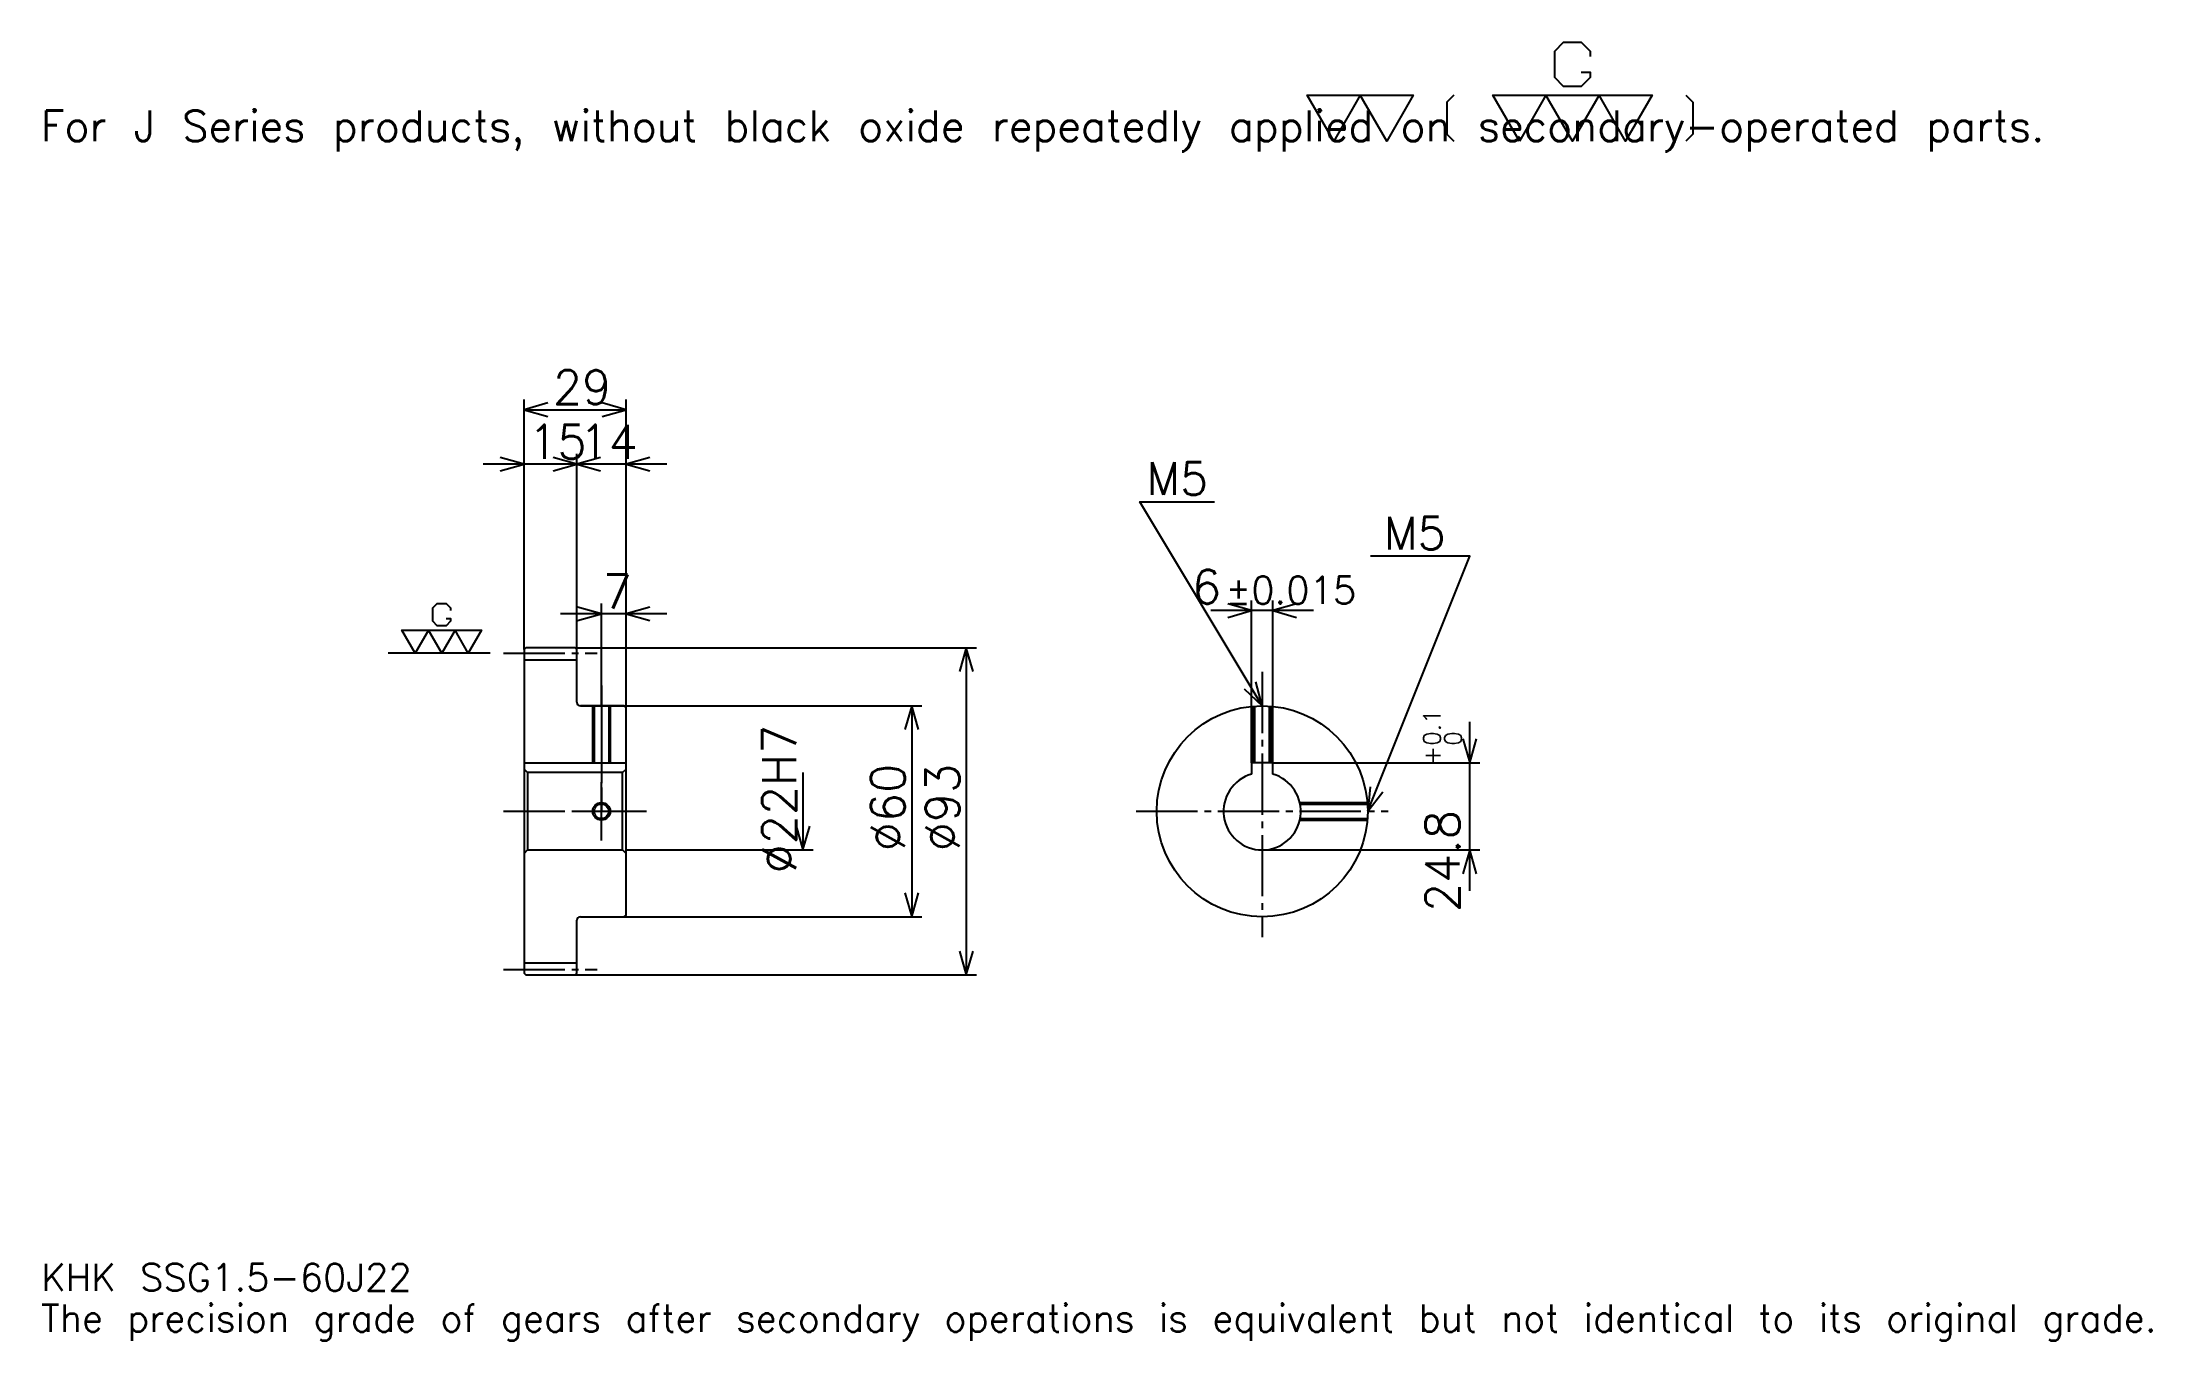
# Model space of a CAD drawing. Extents: x 20 to 620, y 7 to 376.
import ezdxf

# ---------------------------------------------------------------- set-up
doc = ezdxf.new("R2010")
doc.units = 0
doc.linetypes.add('DASHDOT', pattern=[23.217392, 17.413043, -1.934783, 1.934783, -1.934783])
doc.layers.get('0').update_dxf_attribs({"linetype": 'CONTINUOUS'})
doc.layers.add('DASHDOT', color=6, linetype='DASHDOT')
doc.styles.add('KANJI', font='TXT', dxfattribs={"bigfont": 'BIGFONT'})

msp = doc.modelspace()

# ---------------------------------------------------------------- linework, layer by layer
at = {"color": 5}
for p, q in [((156.717407, 204.184784), (156.717407, 274.804352)), ((156.717407, 271.902161), (185.717407, 271.902161)), ((185.717407, 204.184784), (185.717407, 274.804352)), ((171.717407, 204.184784), (171.717407, 259.326111)), ((183.326111, 256.42392), (145.108704, 256.42392)), ((197.326111, 256.42392), (160.108719, 256.42392)), ((178.717407, 204.184784), (178.717407, 216.760864)), ((363.630432, 171.484787), (363.630432, 217.67392)), ((369.630432, 171.484787), (369.630432, 217.67392)), ((197.326111, 213.858704), (167.108704, 213.858704)), ((381.239136, 214.771744), (352.021759, 214.771744)), ((156.717407, 203.684784), (156.717407, 204.184784)), ((171.217407, 204.184784), (185.717407, 204.184784)), ((171.717407, 203.684784), (171.717407, 204.184784)), ((178.717407, 187.684784), (178.717407, 204.184784)), ((178.717407, 187.684784), (178.717407, 204.184784)), ((185.717407, 204.184784), (285.358704, 204.184784)), ((185.717407, 187.184784), (185.717407, 204.184784)), ((282.456543, 204.184784), (282.456543, 111.184784)), ((172.717407, 187.684784), (185.717407, 187.684784)), ((185.717407, 187.684784), (269.880463, 187.684784)), ((266.978271, 187.684784), (266.978271, 127.684784)), ((425.652191, 135.076096), (425.652191, 183.093475)), ((236.021759, 168.684784), (236.021759, 146.684784)), ((369.630432, 171.484787), (428.554352, 171.484787)), ((185.717407, 146.684784), (238.923935, 146.684784)), ((366.630432, 146.684784), (428.554352, 146.684784)), ((172.717407, 127.684784), (185.717407, 127.684784)), ((185.717407, 127.684784), (269.880463, 127.684784)), ((171.217407, 111.184784), (185.717407, 111.184784)), ((185.717407, 111.184784), (285.358704, 111.184784))]:
    msp.add_line(p, q, dxfattribs=at)
at = {"color": 7}
msp.add_line((147.043488, 202.684784), (118.021759, 202.684784), dxfattribs=at)
at = {"color": 4}
for p, q in [((156.717407, 200.809784), (171.717407, 200.809784)), ((156.717407, 171.484787), (185.717407, 171.484787)), ((157.717407, 168.684784), (157.717407, 146.684784)), ((184.717407, 168.684784), (185.717407, 169.684784)), ((184.717407, 146.684784), (185.717407, 145.684784)), ((156.717407, 114.559784), (171.717407, 114.559784))]:
    msp.add_line(p, q, dxfattribs=at)
at = {"color": 7}
for points in [[(457.382599, 367.879547), (459.897827, 367.879547), (459.897827, 366.370422), (457.382599, 363.855225), (452.352173, 363.855225), (449.836945, 366.370422), (449.836945, 373.916077), (452.352173, 376.431305), (457.382599, 376.431305), (459.897827, 373.916077), (459.897827, 372.406952)], [(386.956512, 348.260864), (379.410858, 361.339996), (409.593475, 361.339996), (402.047821, 348.260864), (394.502167, 361.339996), (386.956512, 348.260864)], [(421.163452, 361.339996), (419.151306, 359.32782), (419.151306, 350.273041), (421.163452, 348.260864)], [(439.776062, 348.260864), (432.230438, 361.339996), (477.504333, 361.339996), (469.958679, 348.260864), (462.413025, 361.339996), (454.867371, 348.260864), (447.321716, 361.339996), (439.776062, 348.260864)], [(487.062164, 361.339996), (489.074341, 359.32782), (489.074341, 350.273041), (487.062164, 348.260864)], [(134.564148, 212.494141), (135.821747, 212.494141), (135.821747, 211.739563), (134.564148, 210.481964), (132.048935, 210.481964), (130.791321, 211.739563), (130.791321, 215.51239), (132.048935, 216.770004), (134.564148, 216.770004), (135.821747, 215.51239), (135.821747, 214.757828)], [(125.760887, 202.684784), (121.98806, 209.22435), (144.625015, 209.22435), (140.852188, 202.684784), (137.079361, 209.22435), (133.306534, 202.684784), (129.533707, 209.22435), (125.760887, 202.684784)]]:
    msp.add_lwpolyline(points, dxfattribs=at)
at = {"color": 5}
for points in [[(163.489151, 273.836975), (156.717407, 271.902161), (163.489151, 269.967407)], [(178.945663, 269.967407), (185.717407, 271.902161), (178.945663, 273.836975)], [(149.945663, 254.489136), (156.717407, 256.42392), (149.945663, 258.358704)], [(164.945663, 254.489136), (171.717407, 256.42392), (164.945663, 258.358704)], [(178.489151, 258.358704), (171.717407, 256.42392), (178.489151, 254.489136)], [(192.489151, 258.358704), (185.717407, 256.42392), (192.489151, 254.489136)], [(366.630432, 187.684784), (331.804382, 245.728271), (353.086975, 245.728271)], [(396.630432, 157.684784), (425.652191, 230.25), (397.404358, 230.25)], [(356.858704, 212.83696), (363.630432, 214.771744), (356.858704, 216.706528)], [(376.402191, 216.706528), (369.630432, 214.771744), (376.402191, 212.83696)], [(171.945663, 211.92392), (178.717407, 213.858704), (171.945663, 215.793488)], [(192.489151, 215.793488), (185.717407, 213.858704), (192.489151, 211.92392)], [(284.391327, 197.41304), (282.456543, 204.184784), (280.521759, 197.41304)], [(361.487366, 192.496063), (366.630432, 187.684784), (364.805481, 194.486938)], [(268.913055, 180.91304), (266.978271, 187.684784), (265.043488, 180.91304)], [(423.717407, 178.256531), (425.652191, 171.484787), (427.586975, 178.256531)], [(397.348633, 164.690781), (396.630432, 157.684784), (400.941528, 163.253845)], [(234.086975, 153.456528), (236.021759, 146.684784), (237.956543, 153.456528)], [(427.586975, 139.91304), (425.652191, 146.684784), (423.717407, 139.91304)], [(265.043488, 134.456528), (266.978271, 127.684784), (268.913055, 134.456528)], [(280.521759, 117.956528), (282.456543, 111.184784), (284.391327, 117.956528)]]:
    msp.add_lwpolyline(points, dxfattribs=at)
at = {"color": 4}
for points in [[(171.717407, 188.684784), (171.717407, 203.684784), (171.217407, 204.184784), (157.217407, 204.184784), (156.717407, 203.684784), (156.717407, 145.684784)], [(172.717407, 127.684784), (185.217407, 127.684784), (185.717407, 128.184784), (185.717407, 187.184784), (185.217407, 187.684784), (172.717407, 187.684784)], [(176.217407, 187.684784), (176.217407, 171.484787)], [(176.652405, 187.684784), (176.652405, 171.484787)], [(180.78241, 187.684784), (180.78241, 171.484787)], [(181.217407, 187.684784), (181.217407, 171.484787)], [(364.130432, 171.484787), (364.130432, 187.580444)], [(364.56543, 171.484787), (364.56543, 187.613632)], [(368.695435, 171.484787), (368.695435, 187.613632)], [(369.130432, 171.484787), (369.130432, 187.580444)], [(156.717407, 145.684784), (157.717407, 146.684784), (184.717407, 146.684784), (184.717407, 168.684784), (157.717407, 168.684784), (156.717407, 169.684784)], [(369.630432, 168.267792), (369.630432, 171.484787), (363.630432, 171.484787), (363.630432, 168.267792)], [(377.34259, 160.184784), (396.526093, 160.184784)], [(377.434875, 159.749786), (396.559296, 159.749786)], [(377.34259, 155.184784), (396.526093, 155.184784)], [(377.434875, 155.619781), (396.559296, 155.619781)], [(156.717407, 145.684784), (156.717407, 111.684784), (157.217407, 111.184784), (171.217407, 111.184784), (171.717407, 111.684784), (171.717407, 126.684784)]]:
    msp.add_lwpolyline(points, dxfattribs=at)
for centre, radius in [((366.630432, 157.684784), 30), ((178.717407, 157.684784), 2.065)]:
    msp.add_circle(centre, radius, dxfattribs=at)
at = {"color": 7}
msp.add_circle((178.717407, 157.684784), 2.5, dxfattribs=at)
at = {"color": 4}
for centre, radius, start, end in [((172.717407, 188.684784), 1, 180, 270), ((366.630432, 157.684784), 11, 105.826620886, 74.173379114), ((172.717407, 126.684784), 1, 90, 180)]:
    msp.add_arc(centre, radius, start, end, dxfattribs=at)
at = {"layer": 'DASHDOT', "color": 7}
for p, q in [((150.913055, 202.684784), (177.521759, 202.684784)), ((366.630432, 197.358704), (366.630432, 121.880432)), ((178.717407, 187.684784), (178.717407, 157.684784)), ((150.913055, 157.684784), (191.521759, 157.684784)), ((330.826111, 157.684784), (402.434814, 157.684784)), ((150.913055, 112.684784), (177.521759, 112.684784))]:
    msp.add_line(p, q, dxfattribs=at)
for points in [[(178.717407, 193.489136), (178.717407, 165.680435)], [(178.717407, 149.380432), (178.717407, 165.989136)], [(170.413055, 157.684784), (187.021759, 157.684784)]]:
    msp.add_lwpolyline(points, dxfattribs=at)

# ---------------------------------------------------------------- texts
at = {"color": 7, "style": 'KANJI'}
for s, height, p in [('For J Series products, without black oxide repeatedly applied on secondary-operated parts.', 8.706522, (19.347826, 348.260864)), ('29', 9.673913, (164.929367, 273.450012)), ('15', 9.673913, (157.929367, 257.971741)), ('14', 9.673913, (172.429367, 257.971741)), ('M5', 9.286957, (333.739136, 247.663055)), ('M5', 9.286957, (401.273926, 232.184784)), ('7', 9.673913, (179.07338, 215.406525)), ('6', 9.673913, (346.66156, 216.706528)), ('%%p0.015', 7.73913, (356.237549, 216.706528)), ('KHK SSG1.5-60J22', 7.73913, (19.347826, 21.282608)), ('The precision grade of gears after secondary operations is equivalent but not identical to its original grade.', 7.73913, (19.347826, 9.673913))]:
    msp.add_text(s, height=height, dxfattribs=at).set_placement(p)
for s, height, p in [('%%c22H7', 9.673913, (234.086975, 140.029892)), ('0.1', 4.836957, (417.332642, 176.310913)), ('+', 4.836957, (417.332642, 170.893524)), ('0', 4.836957, (423.330444, 176.310913)), ('%%c60', 9.673913, (265.043488, 146.317932)), ('%%c93', 9.673913, (280.521759, 146.317932)), ('24.8', 9.673913, (422.750031, 129.020996))]:
    msp.add_text(s, height=height, rotation=90, dxfattribs=at).set_placement(p)

doc.saveas('drawing.dxf')
